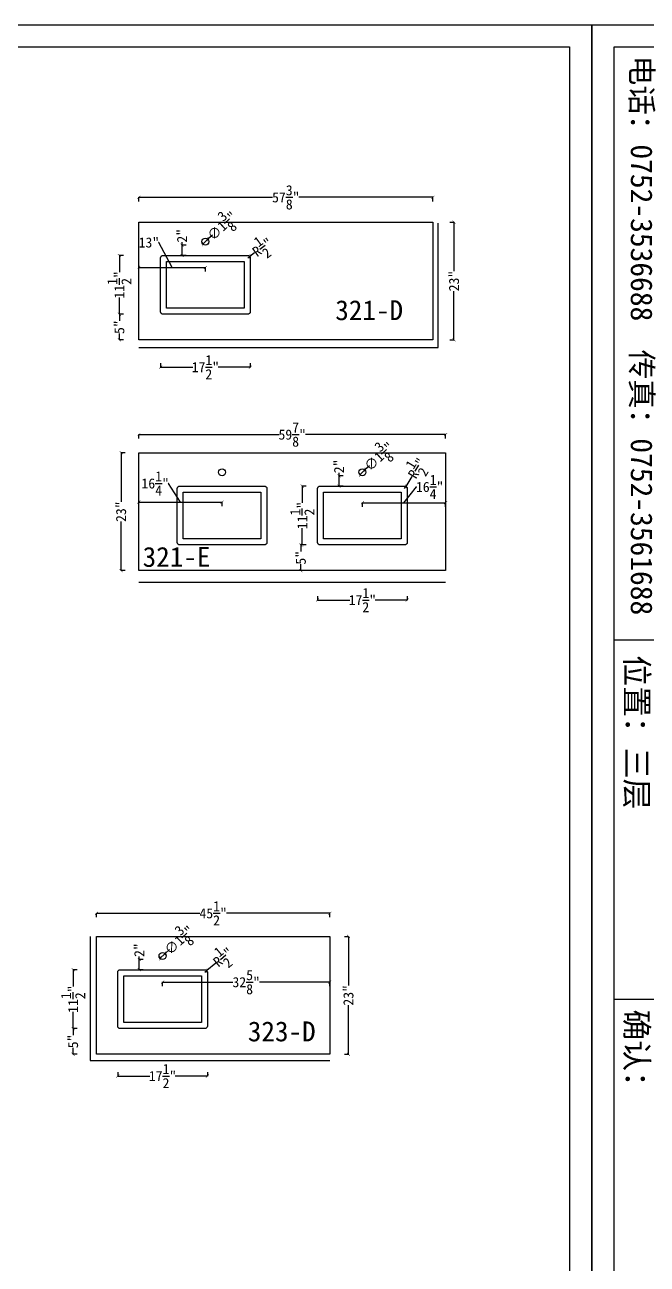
# Model space of a CAD drawing. Header units: millimetres. Extents: x 3183 to 64783, y -8707 to 2293.
# Drawn here: x 31173 to 34257, y -3853 to 2293 of the extents above; entities that cross this region are included whole.
import ezdxf

# ---------------------------------------------------------------- set-up
doc = ezdxf.new("R2010")
doc.units = ezdxf.units.MM
for name, color, linetype in [('大样', 3, 'Continuous'), ('标注', 1, 'Continuous'), ('框', 4, 'Continuous'), ('编号', 6, 'Continuous')]:
    doc.layers.add(name, color=color, linetype=linetype)
doc.styles.add('样式 1', font='NSimSun.ttf')
doc.linetypes.add('ZIGZAG', pattern='A,0.00254,-5.08,[131,ltypeshp.shx,S=5.08,R=0,X=-5.08,Y=0],-10.16,[131,ltypeshp.shx,S=5.08,R=180,X=5.08,Y=0],-5.08', length=20.32254)
doc.dimstyles.new('英寸', dxfattribs={"dimtxt": 50, "dimasz": 15, "dimexe": 1, "dimexo": 0.5, "dimtad": 0, "dimdec": 4, "dimlfac": 0.03937, "dimlunit": 5, "dimtxsty": '样式 1', "dimblk": 'ARCHTICK', "dimcen": 2.5, "dimclrt": 1, "dimadec": 0, "dimazin": 0, "dimtfac": 1, "dimtdec": 4, "dimtmove": 0, "dimatfit": 3, "dimfxl": 20, "dimfxlon": 1, "dimtolj": 1, "dimarcsym": 0})

# ---------------------------------------------------------------- blocks, each defined once
blk = doc.blocks.new('框')
blk.add_line((20795, -6593.4), (20795, -7291.7))
at = {"layer": '框'}
blk.add_line((19174.7, -6593.4), (19174.7, -7291.7), dxfattribs=at)
for points in [[(16401.7, -391.7), (26401.7, -391.7), (26401.7, -7391.7), (16401.7, -7391.7)], [(16501.7, -491.7), (26301.7, -491.7), (26301.7, -7291.7), (16501.7, -7291.7)]]:
    blk.add_lwpolyline(points, close=True, dxfattribs=at)
at = {"layer": '框', "style": '样式 1'}
for s, p in [('电话：0752-3536688', (16541.1, -7215.8)), ('传真：0752-3561688', (17865.9, -7215.8))]:
    blk.add_text(s, height=97.689, dxfattribs=at).set_placement(p)
for tag, p in [('制图人：', (20840.1, -6764.8)), ('出图日期：', (22426.6, -6767.5)), ('图号：', (24401.3, -6776.7)), ('工程名称：', (19243.4, -6892.1)), ('车间确认：', (20840.1, -7012.5)), ('出货日期：', (22426.6, -7010.9)), ('工程编号：', (24384.7, -7131.5)), ('位置：', (19243.4, -7239.7)), ('确认：', (20840.1, -7240)), ('单位：', (22426.6, -7248.8))]:
    blk.add_attdef(tag, p, '', height=101.9, dxfattribs=at)
blk = doc.blocks.new('_ArchTick')
at = {"color": 0, "linetype": 'ByBlock', "const_width": 0.15}
blk.add_lwpolyline([(-0.5, -0.5), (0.5, 0.5)], dxfattribs=at)
blk = doc.blocks.new('*D299')
at = {"layer": 'Defpoints', "color": 0, "transparency": 16777216}
for p in [(31952.2, 1199.9), (32067.9, 1199.9), (32067.9, 1149.1)]:
    blk.add_point(p, dxfattribs=at)
at = {"layer": '标注', "color": 0, "lineweight": -2, "transparency": 16777216}
for p, q in [((31972.2, 1199.9), (31951.2, 1199.9)), ((31952.2, 1199.9), (31952.2, 1214.9)), ((31952.2, 1149.1), (31952.2, 1199.9)), ((31972.2, 1149.1), (31951.2, 1149.1))]:
    blk.add_line(p, q, dxfattribs=at)
at = {"layer": '标注', "color": 0, "lineweight": -2, "transparency": 16777216, "xscale": 15, "yscale": 15, "zscale": 15}
for p, rotation in [((31952.2, 1199.9), 90), ((31952.2, 1149.1), 270)]:
    blk.add_blockref('_ArchTick', p, dxfattribs=dict(at, rotation=rotation))
at = {"layer": '标注', "color": 1, "transparency": 16777216, "insert": (31952.2, 1246.6), "char_height": 50, "attachment_point": 5, "rotation": 90, "style": '样式 1'}
blk.add_mtext('\\A1;2"', dxfattribs=at)
blk = doc.blocks.new('*D300')
at = {"layer": 'Defpoints', "color": 0, "transparency": 16777216}
for p in [(32080.6, 1229.4), (32055.2, 1205.4)]:
    blk.add_point(p, dxfattribs=at)
at = {"layer": '标注', "color": 0, "lineweight": -2, "transparency": 16777216}
for p in [(32055.2, 1205.4), (32102.5, 1249.9)]:
    blk.add_line(p, (32080.6, 1229.4), dxfattribs=at)
at = {"layer": '标注', "color": 0, "lineweight": -2, "transparency": 16777216, "xscale": 15, "yscale": 15, "zscale": 15}
for p, rotation in [((32080.6, 1229.4), 223.2297964419114), ((32055.2, 1205.4), 43.22979644191137)]:
    blk.add_blockref('_ArchTick', p, dxfattribs=dict(at, rotation=rotation))
at = {"layer": '标注', "color": 1, "transparency": 16777216, "insert": (32150.8, 1295.3), "char_height": 50, "attachment_point": 5, "rotation": 43.2298, "style": '样式 1'}
blk.add_mtext('\\A1;∅1{\\H1x;\\S3/8;}"', dxfattribs=at)
blk = doc.blocks.new('*D301')
at = {"layer": 'Defpoints', "color": 0, "transparency": 16777216}
for p in [(32730.1, 56.4), (32845.8, 56.4), (32845.8, 5.6)]:
    blk.add_point(p, dxfattribs=at)
at = {"layer": '标注', "color": 0, "lineweight": -2, "transparency": 16777216}
for p, q in [((32730.1, 56.4), (32730.1, 71.4)), ((32750.1, 56.4), (32729.1, 56.4)), ((32750.1, 5.6), (32729.1, 5.6)), ((32730.1, 5.6), (32730.1, 56.4))]:
    blk.add_line(p, q, dxfattribs=at)
at = {"layer": '标注', "color": 0, "lineweight": -2, "transparency": 16777216, "xscale": 15, "yscale": 15, "zscale": 15}
for p, rotation in [((32730.1, 56.4), 90), ((32730.1, 5.6), 270)]:
    blk.add_blockref('_ArchTick', p, dxfattribs=dict(at, rotation=rotation))
at = {"layer": '标注', "color": 1, "transparency": 16777216, "insert": (32730.1, 103.1), "char_height": 50, "attachment_point": 5, "rotation": 90, "style": '样式 1'}
blk.add_mtext('\\A1;2"', dxfattribs=at)
blk = doc.blocks.new('*D302')
at = {"layer": 'Defpoints', "color": 0, "transparency": 16777216}
for p in [(32833, 61.9), (32858.5, 85.9)]:
    blk.add_point(p, dxfattribs=at)
at = {"layer": '标注', "color": 0, "lineweight": -2, "transparency": 16777216}
for p in [(32833, 61.9), (32880.4, 106.4)]:
    blk.add_line(p, (32858.5, 85.9), dxfattribs=at)
at = {"layer": '标注', "color": 0, "lineweight": -2, "transparency": 16777216, "xscale": 15, "yscale": 15, "zscale": 15}
for p, rotation in [((32833, 61.9), 43.22979644191089), ((32858.5, 85.9), 223.2297964419108)]:
    blk.add_blockref('_ArchTick', p, dxfattribs=dict(at, rotation=rotation))
at = {"layer": '标注', "color": 1, "transparency": 16777216, "insert": (32928.6, 151.8), "char_height": 50, "attachment_point": 5, "rotation": 43.2298, "style": '样式 1'}
blk.add_mtext('\\A1;∅1{\\H1x;\\S3/8;}"', dxfattribs=at)
blk = doc.blocks.new('*D303')
at = {"layer": 'Defpoints', "color": 0, "transparency": 16777216}
for p in [(31740, -2341.7), (31855.7, -2341.7), (31855.7, -2392.5)]:
    blk.add_point(p, dxfattribs=at)
at = {"layer": '标注', "color": 0, "lineweight": -2, "transparency": 16777216}
for p, q in [((31740, -2341.7), (31740, -2326.7)), ((31760, -2341.7), (31739, -2341.7)), ((31760, -2392.5), (31739, -2392.5)), ((31740, -2392.5), (31740, -2341.7))]:
    blk.add_line(p, q, dxfattribs=at)
at = {"layer": '标注', "color": 0, "lineweight": -2, "transparency": 16777216, "xscale": 15, "yscale": 15, "zscale": 15}
for p, rotation in [((31740, -2341.7), 90), ((31740, -2392.5), 270)]:
    blk.add_blockref('_ArchTick', p, dxfattribs=dict(at, rotation=rotation))
at = {"layer": '标注', "color": 1, "transparency": 16777216, "insert": (31740, -2295.1), "char_height": 50, "attachment_point": 5, "rotation": 90, "style": '样式 1'}
blk.add_mtext('\\A1;2"', dxfattribs=at)
blk = doc.blocks.new('*D304')
at = {"layer": 'Defpoints', "color": 0, "transparency": 16777216}
for p in [(31868.4, -2312.3), (31842.9, -2336.2)]:
    blk.add_point(p, dxfattribs=at)
at = {"layer": '标注', "color": 0, "lineweight": -2, "transparency": 16777216}
for p in [(31842.9, -2336.2), (31890.2, -2291.7)]:
    blk.add_line(p, (31868.4, -2312.3), dxfattribs=at)
at = {"layer": '标注', "color": 0, "lineweight": -2, "transparency": 16777216, "xscale": 15, "yscale": 15, "zscale": 15}
for p, rotation in [((31842.9, -2336.2), 43.2297964419144), ((31868.4, -2312.3), 223.2297964419144)]:
    blk.add_blockref('_ArchTick', p, dxfattribs=dict(at, rotation=rotation))
at = {"layer": '标注', "color": 1, "transparency": 16777216, "insert": (31938.5, -2246.3), "char_height": 50, "attachment_point": 5, "rotation": 43.2298, "style": '样式 1'}
blk.add_mtext('\\A1;∅1{\\H1x;\\S3/8;}"', dxfattribs=at)
blk = doc.blocks.new('*D318')
at = {"layer": 'Defpoints', "color": 0, "transparency": 16777216}
for p in [(33195, 1437.1), (31737.7, 1314.2), (33195, 1314.2)]:
    blk.add_point(p, dxfattribs=at)
at = {"layer": '标注', "color": 0, "lineweight": -2, "transparency": 16777216}
for p, q in [((31737.7, 1417.1), (31737.7, 1438.1)), ((31737.7, 1437.1), (32401.1, 1437.1)), ((33195, 1437.1), (32531.7, 1437.1)), ((33195, 1417.1), (33195, 1438.1))]:
    blk.add_line(p, q, dxfattribs=at)
at = {"layer": '标注', "color": 0, "lineweight": -2, "transparency": 16777216, "xscale": 15, "yscale": 15, "zscale": 15, "rotation": 180}
blk.add_blockref('_ArchTick', (31737.7, 1437.1), dxfattribs=at)
at = {"layer": '标注', "color": 0, "lineweight": -2, "transparency": 16777216, "xscale": 15, "yscale": 15, "zscale": 15}
blk.add_blockref('_ArchTick', (33195, 1437.1), dxfattribs=at)
at = {"layer": '标注', "color": 1, "transparency": 16777216, "insert": (32466.4, 1437.1), "char_height": 50, "attachment_point": 5, "style": '样式 1'}
blk.add_mtext('\\A1;57{\\H1x;\\S3/8;}"', dxfattribs=at)
blk = doc.blocks.new('*D319')
at = {"layer": 'Defpoints', "color": 0, "transparency": 16777216}
for p in [(31641.5, 1149.1), (31922.2, 1149.1), (31922.2, 857)]:
    blk.add_point(p, dxfattribs=at)
at = {"layer": '标注', "color": 0, "lineweight": -2, "transparency": 16777216}
for p, q in [((31661.5, 1149.1), (31640.5, 1149.1)), ((31641.5, 1149.1), (31641.5, 1066)), ((31641.5, 857), (31641.5, 940.2)), ((31661.5, 857), (31640.5, 857))]:
    blk.add_line(p, q, dxfattribs=at)
at = {"layer": '标注', "color": 0, "lineweight": -2, "transparency": 16777216, "xscale": 15, "yscale": 15, "zscale": 15}
for p, rotation in [((31641.5, 1149.1), 90), ((31641.5, 857), 270)]:
    blk.add_blockref('_ArchTick', p, dxfattribs=dict(at, rotation=rotation))
at = {"layer": '标注', "color": 1, "transparency": 16777216, "insert": (31641.5, 1003.1), "char_height": 50, "attachment_point": 5, "rotation": 90, "style": '样式 1'}
blk.add_mtext('\\A1;11{\\H1x;\\S1/2;}"', dxfattribs=at)
blk = doc.blocks.new('*D320')
at = {"layer": 'Defpoints', "color": 0, "transparency": 16777216}
for p in [(31962.6, 857), (31641.5, 730), (31962.6, 730)]:
    blk.add_point(p, dxfattribs=at)
at = {"layer": '标注', "color": 0, "lineweight": -2, "transparency": 16777216}
for p, q in [((31661.5, 857), (31640.5, 857)), ((31641.5, 857), (31641.5, 824.9)), ((31641.5, 730), (31641.5, 762.2)), ((31661.5, 730), (31640.5, 730))]:
    blk.add_line(p, q, dxfattribs=at)
at = {"layer": '标注', "color": 0, "lineweight": -2, "transparency": 16777216, "xscale": 15, "yscale": 15, "zscale": 15}
for p, rotation in [((31641.5, 857), 90), ((31641.5, 730), 270)]:
    blk.add_blockref('_ArchTick', p, dxfattribs=dict(at, rotation=rotation))
at = {"layer": '标注', "color": 1, "transparency": 16777216, "insert": (31641.5, 793.5), "char_height": 50, "attachment_point": 5, "rotation": 90, "style": '样式 1'}
blk.add_mtext('\\A1;5"', dxfattribs=at)
blk = doc.blocks.new('*D321')
at = {"layer": 'Defpoints', "color": 0, "transparency": 16777216}
for p in [(31845.6, 1003.1), (32290.1, 1003.1), (32290.1, 595.1)]:
    blk.add_point(p, dxfattribs=at)
at = {"layer": '标注', "color": 0, "lineweight": -2, "transparency": 16777216}
for p, q in [((31845.6, 615.1), (31845.6, 594.1)), ((32290.1, 615.1), (32290.1, 594.1)), ((31845.6, 595.1), (32005, 595.1)), ((32290.1, 595.1), (32130.8, 595.1))]:
    blk.add_line(p, q, dxfattribs=at)
at = {"layer": '标注', "color": 0, "lineweight": -2, "transparency": 16777216, "xscale": 15, "yscale": 15, "zscale": 15, "rotation": 180}
blk.add_blockref('_ArchTick', (31845.6, 595.1), dxfattribs=at)
at = {"layer": '标注', "color": 0, "lineweight": -2, "transparency": 16777216, "xscale": 15, "yscale": 15, "zscale": 15}
blk.add_blockref('_ArchTick', (32290.1, 595.1), dxfattribs=at)
at = {"layer": '标注', "color": 1, "transparency": 16777216, "insert": (32067.9, 595.1), "char_height": 50, "attachment_point": 5, "style": '样式 1'}
blk.add_mtext('\\A1;17{\\H1x;\\S1/2;}"', dxfattribs=at)
blk = doc.blocks.new('*D322')
at = {"layer": 'Defpoints', "color": 0, "transparency": 16777216}
for p in [(31737.7, 1097.8), (32067.9, 1088.8), (32067.9, 857)]:
    blk.add_point(p, dxfattribs=at)
at = {"layer": '标注', "color": 0, "lineweight": -2, "transparency": 16777216}
for p, q in [((31836.5, 1212.8), (31835.2, 1212.8)), ((31902.8, 1088.8), (31836.5, 1212.8)), ((31737.7, 1097.3), (31737.7, 1087.8)), ((31737.7, 1088.8), (32067.9, 1088.8)), ((32067.9, 1068.8), (32067.9, 1089.8))]:
    blk.add_line(p, q, dxfattribs=at)
at = {"layer": '标注', "color": 0, "lineweight": -2, "transparency": 16777216, "xscale": 15, "yscale": 15, "zscale": 15, "rotation": 180}
blk.add_blockref('_ArchTick', (31737.7, 1088.8), dxfattribs=at)
at = {"layer": '标注', "color": 0, "lineweight": -2, "transparency": 16777216, "xscale": 15, "yscale": 15, "zscale": 15}
blk.add_blockref('_ArchTick', (32067.9, 1088.8), dxfattribs=at)
at = {"layer": '标注', "color": 1, "transparency": 16777216, "insert": (31788, 1212.8), "char_height": 50, "attachment_point": 5, "style": '样式 1'}
blk.add_mtext('\\A1;13"', dxfattribs=at)
blk = doc.blocks.new('*D323')
at = {"layer": 'Defpoints', "color": 0, "transparency": 16777216}
for p in [(32277.4, 1136.4), (32287.7, 1143.9)]:
    blk.add_point(p, dxfattribs=at)
at = {"layer": '标注', "color": 0, "lineweight": -2, "transparency": 16777216}
for p in [(32277.4, 1136.4), (32311.9, 1161.6)]:
    blk.add_line(p, (32287.7, 1143.9), dxfattribs=at)
at = {"layer": '标注', "color": 0, "lineweight": -2, "transparency": 16777216, "xscale": 15, "yscale": 15, "zscale": 15, "rotation": 216.1320433111517}
blk.add_blockref('_ArchTick', (32287.7, 1143.9), dxfattribs=at)
at = {"layer": '标注', "color": 1, "transparency": 16777216, "insert": (32350.7, 1189.9), "char_height": 50, "attachment_point": 5, "rotation": 36.13204, "style": '样式 1'}
blk.add_mtext('\\A1;R{\\H1x;\\S1/2;}"', dxfattribs=at)
blk = doc.blocks.new('*D324')
at = {"layer": 'Defpoints', "color": 0, "transparency": 16777216}
for p in [(32150.4, -73.9), (31737.7, -185.4), (32150.4, -286.5)]:
    blk.add_point(p, dxfattribs=at)
at = {"layer": '标注', "color": 0, "lineweight": -2, "transparency": 16777216}
for p, q in [((31884.9, 18.6), (31883.6, 18.6)), ((31944.1, -73.9), (31884.9, 18.6)), ((31737.7, -93.9), (31737.7, -72.9)), ((31737.7, -73.9), (32150.4, -73.9)), ((32150.4, -93.9), (32150.4, -72.9))]:
    blk.add_line(p, q, dxfattribs=at)
at = {"layer": '标注', "color": 0, "lineweight": -2, "transparency": 16777216, "xscale": 15, "yscale": 15, "zscale": 15, "rotation": 180}
blk.add_blockref('_ArchTick', (31737.7, -73.9), dxfattribs=at)
at = {"layer": '标注', "color": 0, "lineweight": -2, "transparency": 16777216, "xscale": 15, "yscale": 15, "zscale": 15}
blk.add_blockref('_ArchTick', (32150.4, -73.9), dxfattribs=at)
at = {"layer": '标注', "color": 1, "transparency": 16777216, "insert": (31819.2, 18.6), "char_height": 50, "attachment_point": 5, "style": '样式 1'}
blk.add_mtext('\\A1;16{\\H1x;\\S1/4;}"', dxfattribs=at)
blk = doc.blocks.new('*D325')
at = {"layer": 'Defpoints', "color": 0, "transparency": 16777216}
for p in [(33258.5, -76.8), (32845.8, -286.5), (33258.5, -286.5)]:
    blk.add_point(p, dxfattribs=at)
at = {"layer": '标注', "color": 0, "lineweight": -2, "transparency": 16777216}
for p, q in [((33052.1, -76.8), (33113.7, 1.4)), ((33113.7, 1.4), (33115, 1.4)), ((32845.8, -96.8), (32845.8, -75.8)), ((32845.8, -76.8), (33258.5, -76.8)), ((33258.5, -96.8), (33258.5, -75.8))]:
    blk.add_line(p, q, dxfattribs=at)
at = {"layer": '标注', "color": 0, "lineweight": -2, "transparency": 16777216, "xscale": 15, "yscale": 15, "zscale": 15, "rotation": 180}
blk.add_blockref('_ArchTick', (32845.8, -76.8), dxfattribs=at)
at = {"layer": '标注', "color": 0, "lineweight": -2, "transparency": 16777216, "xscale": 15, "yscale": 15, "zscale": 15}
blk.add_blockref('_ArchTick', (33258.5, -76.8), dxfattribs=at)
at = {"layer": '标注', "color": 1, "transparency": 16777216, "insert": (33179.4, 1.4), "char_height": 50, "attachment_point": 5, "style": '样式 1'}
blk.add_mtext('\\A1;16{\\H1x;\\S1/4;}"', dxfattribs=at)
blk = doc.blocks.new('*D326')
at = {"layer": 'Defpoints', "color": 0, "transparency": 16777216}
for p in [(33061.9, 3.8), (33055.3, -7.1)]:
    blk.add_point(p, dxfattribs=at)
at = {"layer": '标注', "color": 0, "lineweight": -2, "transparency": 16777216}
for p in [(33055.3, -7.1), (33091.6, 53.1)]:
    blk.add_line(p, (33061.9, 3.8), dxfattribs=at)
at = {"layer": '标注', "color": 0, "lineweight": -2, "transparency": 16777216, "xscale": 15, "yscale": 15, "zscale": 15, "rotation": 238.9342621853931}
blk.add_blockref('_ArchTick', (33061.9, 3.8), dxfattribs=at)
at = {"layer": '标注', "color": 1, "transparency": 16777216, "insert": (33116.3, 94.2), "char_height": 50, "attachment_point": 5, "rotation": 58.93426, "style": '样式 1'}
blk.add_mtext('\\A1;R{\\H1x;\\S1/2;}"', dxfattribs=at)
blk = doc.blocks.new('*D327')
at = {"layer": 'Defpoints', "color": 0, "transparency": 16777216}
for p in [(32548.1, 5.6), (32756.6, 5.6), (32742.9, -286.5)]:
    blk.add_point(p, dxfattribs=at)
at = {"layer": '标注', "color": 0, "lineweight": -2, "transparency": 16777216}
for p, q in [((32568.1, 5.6), (32547.1, 5.6)), ((32548.1, 5.6), (32548.1, -77.5)), ((32548.1, -286.5), (32548.1, -203.3)), ((32568.1, -286.5), (32547.1, -286.5))]:
    blk.add_line(p, q, dxfattribs=at)
at = {"layer": '标注', "color": 0, "lineweight": -2, "transparency": 16777216, "xscale": 15, "yscale": 15, "zscale": 15}
for p, rotation in [((32548.1, 5.6), 90), ((32548.1, -286.5), 270)]:
    blk.add_blockref('_ArchTick', p, dxfattribs=dict(at, rotation=rotation))
at = {"layer": '标注', "color": 1, "transparency": 16777216, "insert": (32548.1, -140.4), "char_height": 50, "attachment_point": 5, "rotation": 90, "style": '样式 1'}
blk.add_mtext('\\A1;11{\\H1x;\\S1/2;}"', dxfattribs=at)
blk = doc.blocks.new('*D328')
at = {"layer": 'Defpoints', "color": 0, "transparency": 16777216}
for p in [(32742.9, -286.5), (32540.8, -413.5), (32735.6, -413.5)]:
    blk.add_point(p, dxfattribs=at)
at = {"layer": '标注', "color": 0, "lineweight": -2, "transparency": 16777216}
for p, q in [((32560.8, -286.5), (32539.8, -286.5)), ((32540.8, -286.5), (32540.8, -318.6)), ((32560.8, -413.5), (32539.8, -413.5)), ((32540.8, -413.5), (32540.8, -381.3))]:
    blk.add_line(p, q, dxfattribs=at)
at = {"layer": '标注', "color": 0, "lineweight": -2, "transparency": 16777216, "xscale": 15, "yscale": 15, "zscale": 15}
for p, rotation in [((32540.8, -286.5), 90), ((32540.8, -413.5), 270)]:
    blk.add_blockref('_ArchTick', p, dxfattribs=dict(at, rotation=rotation))
at = {"layer": '标注', "color": 1, "transparency": 16777216, "insert": (32540.8, -350), "char_height": 50, "attachment_point": 5, "rotation": 90, "style": '样式 1'}
blk.add_mtext('\\A1;5"', dxfattribs=at)
blk = doc.blocks.new('*D329')
at = {"layer": 'Defpoints', "color": 0, "transparency": 16777216}
for p in [(32623.5, -166.1), (33068, -166.1), (33068, -559.9)]:
    blk.add_point(p, dxfattribs=at)
at = {"layer": '标注', "color": 0, "lineweight": -2, "transparency": 16777216}
for p, q in [((32623.5, -539.9), (32623.5, -560.9)), ((33068, -539.9), (33068, -560.9)), ((32623.5, -559.9), (32782.9, -559.9)), ((33068, -559.9), (32908.7, -559.9))]:
    blk.add_line(p, q, dxfattribs=at)
at = {"layer": '标注', "color": 0, "lineweight": -2, "transparency": 16777216, "xscale": 15, "yscale": 15, "zscale": 15, "rotation": 180}
blk.add_blockref('_ArchTick', (32623.5, -559.9), dxfattribs=at)
at = {"layer": '标注', "color": 0, "lineweight": -2, "transparency": 16777216, "xscale": 15, "yscale": 15, "zscale": 15}
blk.add_blockref('_ArchTick', (33068, -559.9), dxfattribs=at)
at = {"layer": '标注', "color": 1, "transparency": 16777216, "insert": (32845.8, -559.9), "char_height": 50, "attachment_point": 5, "style": '样式 1'}
blk.add_mtext('\\A1;17{\\H1x;\\S1/2;}"', dxfattribs=at)
blk = doc.blocks.new('*D339')
at = {"layer": 'Defpoints', "color": 0, "transparency": 16777216}
for p in [(32684.3, -2454.1), (31855.7, -2684.6), (32684.3, -2684.6)]:
    blk.add_point(p, dxfattribs=at)
at = {"layer": '标注', "color": 0, "lineweight": -2, "transparency": 16777216}
for p, q in [((31855.7, -2474.1), (31855.7, -2453.1)), ((31855.7, -2454.1), (32204.7, -2454.1)), ((32684.3, -2454.1), (32335.3, -2454.1)), ((32684.3, -2474.1), (32684.3, -2453.1))]:
    blk.add_line(p, q, dxfattribs=at)
at = {"layer": '标注', "color": 0, "lineweight": -2, "transparency": 16777216, "xscale": 15, "yscale": 15, "zscale": 15, "rotation": 180}
blk.add_blockref('_ArchTick', (31855.7, -2454.1), dxfattribs=at)
at = {"layer": '标注', "color": 0, "lineweight": -2, "transparency": 16777216, "xscale": 15, "yscale": 15, "zscale": 15}
blk.add_blockref('_ArchTick', (32684.3, -2454.1), dxfattribs=at)
at = {"layer": '标注', "color": 1, "transparency": 16777216, "insert": (32270, -2454.1), "char_height": 50, "attachment_point": 5, "style": '样式 1'}
blk.add_mtext('\\A1;32{\\H1x;\\S5/8;}"', dxfattribs=at)
blk = doc.blocks.new('*D340')
at = {"layer": 'Defpoints', "color": 0, "transparency": 16777216}
for p in [(31412.3, -2392.5), (31784.3, -2392.5), (31725.9, -2684.6)]:
    blk.add_point(p, dxfattribs=at)
at = {"layer": '标注', "color": 0, "lineweight": -2, "transparency": 16777216}
for p, q in [((31432.3, -2392.5), (31411.3, -2392.5)), ((31412.3, -2392.5), (31412.3, -2475.6)), ((31412.3, -2684.6), (31412.3, -2601.5)), ((31432.3, -2684.6), (31411.3, -2684.6))]:
    blk.add_line(p, q, dxfattribs=at)
at = {"layer": '标注', "color": 0, "lineweight": -2, "transparency": 16777216, "xscale": 15, "yscale": 15, "zscale": 15}
for p, rotation in [((31412.3, -2392.5), 90), ((31412.3, -2684.6), 270)]:
    blk.add_blockref('_ArchTick', p, dxfattribs=dict(at, rotation=rotation))
at = {"layer": '标注', "color": 1, "transparency": 16777216, "insert": (31412.3, -2538.5), "char_height": 50, "attachment_point": 5, "rotation": 90, "style": '样式 1'}
blk.add_mtext('\\A1;11{\\H1x;\\S1/2;}"', dxfattribs=at)
blk = doc.blocks.new('*D341')
at = {"layer": 'Defpoints', "color": 0, "transparency": 16777216}
for p in [(31725.9, -2684.6), (31412.3, -2811.6), (31725.9, -2811.6)]:
    blk.add_point(p, dxfattribs=at)
at = {"layer": '标注', "color": 0, "lineweight": -2, "transparency": 16777216}
for p, q in [((31432.3, -2684.6), (31411.3, -2684.6)), ((31412.3, -2684.6), (31412.3, -2716.7)), ((31432.3, -2811.6), (31411.3, -2811.6)), ((31412.3, -2811.6), (31412.3, -2779.4))]:
    blk.add_line(p, q, dxfattribs=at)
at = {"layer": '标注', "color": 0, "lineweight": -2, "transparency": 16777216, "xscale": 15, "yscale": 15, "zscale": 15}
for p, rotation in [((31412.3, -2684.6), 90), ((31412.3, -2811.6), 270)]:
    blk.add_blockref('_ArchTick', p, dxfattribs=dict(at, rotation=rotation))
at = {"layer": '标注', "color": 1, "transparency": 16777216, "insert": (31412.3, -2748.1), "char_height": 50, "attachment_point": 5, "rotation": 90, "style": '样式 1'}
blk.add_mtext('\\A1;5"', dxfattribs=at)
blk = doc.blocks.new('*D342')
at = {"layer": 'Defpoints', "color": 0, "transparency": 16777216}
for p in [(31633.4, -2573.7), (32077.9, -2602.9), (32077.9, -2919.7)]:
    blk.add_point(p, dxfattribs=at)
at = {"layer": '标注', "color": 0, "lineweight": -2, "transparency": 16777216}
for p, q in [((31633.4, -2899.7), (31633.4, -2920.7)), ((31633.4, -2919.7), (31792.7, -2919.7)), ((32077.9, -2919.7), (31918.6, -2919.7)), ((32077.9, -2899.7), (32077.9, -2920.7))]:
    blk.add_line(p, q, dxfattribs=at)
at = {"layer": '标注', "color": 0, "lineweight": -2, "transparency": 16777216, "xscale": 15, "yscale": 15, "zscale": 15, "rotation": 180}
blk.add_blockref('_ArchTick', (31633.4, -2919.7), dxfattribs=at)
at = {"layer": '标注', "color": 0, "lineweight": -2, "transparency": 16777216, "xscale": 15, "yscale": 15, "zscale": 15}
blk.add_blockref('_ArchTick', (32077.9, -2919.7), dxfattribs=at)
at = {"layer": '标注', "color": 1, "transparency": 16777216, "insert": (31855.7, -2919.7), "char_height": 50, "attachment_point": 5, "style": '样式 1'}
blk.add_mtext('\\A1;17{\\H1x;\\S1/2;}"', dxfattribs=at)
blk = doc.blocks.new('*D343')
at = {"layer": 'Defpoints', "color": 0, "transparency": 16777216}
for p in [(32065.2, -2405.2), (32075, -2397.1)]:
    blk.add_point(p, dxfattribs=at)
at = {"layer": '标注', "color": 0, "lineweight": -2, "transparency": 16777216}
for p in [(32118.9, -2360.7), (32065.2, -2405.2)]:
    blk.add_line(p, (32075, -2397.1), dxfattribs=at)
at = {"layer": '标注', "color": 0, "lineweight": -2, "transparency": 16777216, "xscale": 15, "yscale": 15, "zscale": 15, "rotation": 219.6306714427968}
blk.add_blockref('_ArchTick', (32075, -2397.1), dxfattribs=at)
at = {"layer": '标注', "color": 1, "transparency": 16777216, "insert": (32155.8, -2330.2), "char_height": 50, "attachment_point": 5, "rotation": 39.63067, "style": '样式 1'}
blk.add_mtext('\\A1;R{\\H1x;\\S1/2;}"', dxfattribs=at)
blk = doc.blocks.new('*D371')
at = {"layer": 'Defpoints', "color": 0, "transparency": 16777216}
for p in [(33172.8, 1314.2), (33299.9, 1314.2), (33172.8, 730)]:
    blk.add_point(p, dxfattribs=at)
at = {"layer": '标注', "color": 0, "lineweight": -2, "transparency": 16777216}
for p, q in [((33279.9, 1314.2), (33300.9, 1314.2)), ((33299.9, 1314.2), (33299.9, 1071.6)), ((33299.9, 730), (33299.9, 972.6)), ((33279.9, 730), (33300.9, 730))]:
    blk.add_line(p, q, dxfattribs=at)
at = {"layer": '标注', "color": 0, "lineweight": -2, "transparency": 16777216, "xscale": 15, "yscale": 15, "zscale": 15}
for p, rotation in [((33299.9, 1314.2), 90), ((33299.9, 730), 270)]:
    blk.add_blockref('_ArchTick', p, dxfattribs=dict(at, rotation=rotation))
at = {"layer": '标注', "color": 1, "transparency": 16777216, "insert": (33299.9, 1022.1), "char_height": 50, "attachment_point": 5, "rotation": 90, "style": '样式 1'}
blk.add_mtext('\\A1;23"', dxfattribs=at)
blk = doc.blocks.new('*D372')
at = {"layer": 'Defpoints', "color": 0, "transparency": 16777216}
for p in [(31650.2, 170.7), (31814.4, 170.7), (31814.4, -413.5)]:
    blk.add_point(p, dxfattribs=at)
at = {"layer": '标注', "color": 0, "lineweight": -2, "transparency": 16777216}
for p, q in [((31670.2, 170.7), (31649.2, 170.7)), ((31650.2, 170.7), (31650.2, -71.9)), ((31650.2, -413.5), (31650.2, -170.9)), ((31670.2, -413.5), (31649.2, -413.5))]:
    blk.add_line(p, q, dxfattribs=at)
at = {"layer": '标注', "color": 0, "lineweight": -2, "transparency": 16777216, "xscale": 15, "yscale": 15, "zscale": 15}
for p, rotation in [((31650.2, 170.7), 90), ((31650.2, -413.5), 270)]:
    blk.add_blockref('_ArchTick', p, dxfattribs=dict(at, rotation=rotation))
at = {"layer": '标注', "color": 1, "transparency": 16777216, "insert": (31650.2, -121.4), "char_height": 50, "attachment_point": 5, "rotation": 90, "style": '样式 1'}
blk.add_mtext('\\A1;23"', dxfattribs=at)
blk = doc.blocks.new('*D373')
at = {"layer": 'Defpoints', "color": 0, "transparency": 16777216}
for p in [(33258.5, 260.8), (31737.7, 170.7), (33258.5, 170.7)]:
    blk.add_point(p, dxfattribs=at)
at = {"layer": '标注', "color": 0, "lineweight": -2, "transparency": 16777216}
for p, q in [((31737.7, 240.8), (31737.7, 261.8)), ((31737.7, 260.8), (32432.8, 260.8)), ((33258.5, 260.8), (32563.4, 260.8)), ((33258.5, 240.8), (33258.5, 261.8))]:
    blk.add_line(p, q, dxfattribs=at)
at = {"layer": '标注', "color": 0, "lineweight": -2, "transparency": 16777216, "xscale": 15, "yscale": 15, "zscale": 15, "rotation": 180}
blk.add_blockref('_ArchTick', (31737.7, 260.8), dxfattribs=at)
at = {"layer": '标注', "color": 0, "lineweight": -2, "transparency": 16777216, "xscale": 15, "yscale": 15, "zscale": 15}
blk.add_blockref('_ArchTick', (33258.5, 260.8), dxfattribs=at)
at = {"layer": '标注', "color": 1, "transparency": 16777216, "insert": (32498.1, 260.8), "char_height": 50, "attachment_point": 5, "style": '样式 1'}
blk.add_mtext('\\A1;59{\\H1x;\\S7/8;}"', dxfattribs=at)
blk = doc.blocks.new('*D374')
at = {"layer": 'Defpoints', "color": 0, "transparency": 16777216}
for p in [(32684.3, -2112.6), (31528.6, -2227.4), (32684.3, -2227.4)]:
    blk.add_point(p, dxfattribs=at)
at = {"layer": '标注', "color": 0, "lineweight": -2, "transparency": 16777216}
for p, q in [((31528.6, -2132.6), (31528.6, -2111.6)), ((31528.6, -2112.6), (32040.8, -2112.6)), ((32684.3, -2112.6), (32172.2, -2112.6)), ((32684.3, -2132.6), (32684.3, -2111.6))]:
    blk.add_line(p, q, dxfattribs=at)
at = {"layer": '标注', "color": 0, "lineweight": -2, "transparency": 16777216, "xscale": 15, "yscale": 15, "zscale": 15, "rotation": 180}
blk.add_blockref('_ArchTick', (31528.6, -2112.6), dxfattribs=at)
at = {"layer": '标注', "color": 0, "lineweight": -2, "transparency": 16777216, "xscale": 15, "yscale": 15, "zscale": 15}
blk.add_blockref('_ArchTick', (32684.3, -2112.6), dxfattribs=at)
at = {"layer": '标注', "color": 1, "transparency": 16777216, "insert": (32106.5, -2112.6), "char_height": 50, "attachment_point": 5, "style": '样式 1'}
blk.add_mtext('\\A1;45{\\H1x;\\S1/2;}"', dxfattribs=at)
blk = doc.blocks.new('*D375')
at = {"layer": 'Defpoints', "color": 0, "transparency": 16777216}
for p in [(32558.3, -2227.4), (32558.3, -2811.6), (32776.9, -2811.6)]:
    blk.add_point(p, dxfattribs=at)
at = {"layer": '标注', "color": 0, "lineweight": -2, "transparency": 16777216}
for p, q in [((32756.9, -2227.4), (32777.9, -2227.4)), ((32776.9, -2227.4), (32776.9, -2470)), ((32776.9, -2811.6), (32776.9, -2569)), ((32756.9, -2811.6), (32777.9, -2811.6))]:
    blk.add_line(p, q, dxfattribs=at)
at = {"layer": '标注', "color": 0, "lineweight": -2, "transparency": 16777216, "xscale": 15, "yscale": 15, "zscale": 15}
for p, rotation in [((32776.9, -2227.4), 90), ((32776.9, -2811.6), 270)]:
    blk.add_blockref('_ArchTick', p, dxfattribs=dict(at, rotation=rotation))
at = {"layer": '标注', "color": 1, "transparency": 16777216, "insert": (32776.9, -2519.5), "char_height": 50, "attachment_point": 5, "rotation": 90, "style": '样式 1'}
blk.add_mtext('\\A1;23"', dxfattribs=at)

msp = doc.modelspace()

# ---------------------------------------------------------------- linework, layer by layer
for points in [[(31737.69776, 1314.24094), (33195.02276, 1314.24094), (33195.02276, 730.04094), (31737.69776, 730.04094)], [(31737.69776, 170.73725), (33258.52276, 170.73725), (33258.52276, -413.46275), (31737.69776, -413.46275)], [(31528.62588, -2227.3873), (32684.32588, -2227.3873), (32684.32588, -2811.5873), (31528.62588, -2811.5873)]]:
    msp.add_lwpolyline(points, close=True)
for points in [[(32277.44776, 857.04094), (31858.34776, 857.04094, -0.4142135624), (31845.64776, 869.74094), (31845.64776, 1136.44094, -0.4142135624), (31858.34776, 1149.14094), (32277.44776, 1149.14094, -0.4142135624), (32290.14776, 1136.44094), (32290.14776, 869.74094, -0.4142135624)], [(32359.99776, -286.46275), (31940.89776, -286.46275, -0.4142135624), (31928.19776, -273.76275), (31928.19776, -7.06275, -0.4142135624), (31940.89776, 5.63725), (32359.99776, 5.63725, -0.4142135624), (32372.69776, -7.06275), (32372.69776, -273.76275, -0.4142135624)], [(33055.32276, -286.46275), (32636.22276, -286.46275, -0.4142135624), (32623.52276, -273.76275), (32623.52276, -7.06275, -0.4142135624), (32636.22276, 5.63725), (33055.32276, 5.63725, -0.4142135624), (33068.02276, -7.06275), (33068.02276, -273.76275, -0.4142135624)], [(32065.20088, -2684.5873), (31646.10088, -2684.5873, -0.4142135624), (31633.40088, -2671.8873), (31633.40088, -2405.1873, -0.4142135624), (31646.10088, -2392.4873), (32065.20088, -2392.4873, -0.4142135624), (32077.90088, -2405.1873), (32077.90088, -2671.8873, -0.4142135624)]]:
    msp.add_lwpolyline(points, format="xyb", close=True)
for centre in [(32067.89776, 1217.40344), (32150.44776, 73.89975), (32845.77276, 73.89975), (31855.65088, -2324.2248)]:
    msp.add_circle(centre, 17.4625)
at = {"layer": '大样', "linetype": 'ZIGZAG', "ltscale": 5}
for points in [[(31737.69776, 691.90573), (33221.14251, 691.90573), (33221.14251, 1309.75059)], [(31737.69776, -471.55049), (33258.57143, -471.55049)], [(31497.11681, -2227.3873), (31497.11681, -2843.04214), (32683.82497, -2843.04214)]]:
    msp.add_lwpolyline(points, dxfattribs=at)
for points in [[(32260.14776, 887.04094), (31875.64776, 887.04094), (31875.64776, 1119.14094), (32260.14776, 1119.14094)], [(32342.69776, -256.46275), (31958.19776, -256.46275), (31958.19776, -24.36275), (32342.69776, -24.36275)], [(33038.02276, -256.46275), (32653.52276, -256.46275), (32653.52276, -24.36275), (33038.02276, -24.36275)], [(32047.90088, -2654.5873), (31663.40088, -2654.5873), (31663.40088, -2422.4873), (32047.90088, -2422.4873)]]:
    msp.add_lwpolyline(points, close=True, dxfattribs=at)

# ---------------------------------------------------------------- block references
at = {"layer": '框', "xscale": 1.1, "yscale": 1.1, "zscale": 1.1, "rotation": 270}
msp.add_blockref('框', (34413.73076, 20334.46211), dxfattribs=at)
at = {"layer": '框'}
ref = msp.add_blockref('框', (42113.73076, 20334.46211), dxfattribs=dict(at, xscale=1.1, yscale=1.1, zscale=1.1, rotation=270))
ref.add_attrib('确认：', '确认：', (34149.76545, -2589.67665), dxfattribs={"height": 112.081678, "rotation": 270, "style": '样式 1'})
ref.add_attrib('位置：', '位置：三层', (34150.11214, -833.3053), dxfattribs={"height": 112.081678, "rotation": 270, "style": '样式 1'})

# ---------------------------------------------------------------- texts
at = {"layer": '编号', "style": '样式 1'}
for s, p in [('321-D', (32711.49354, 828.166)), ('321-E', (31756.84589, -394.88279)), ('323-D', (32278.18116, -2747.69279))]:
    msp.add_text(s, height=98.784974, dxfattribs=at).set_placement(p)

# ---------------------------------------------------------------- dimensions: what is measured, and where the dimension line sits
at = {"layer": '标注'}
for base, p1, p2, picture, middle in [((33195.02276, 1437.08542), (31737.69776, 1314.24094), (33195.02276, 1314.24094), '*D318', (32466.36026, 1437.08542)), ((32290.14776, 595.05261), (31845.64776, 1003.09094), (32290.14776, 1003.09094), '*D321', (32067.89776, 595.05261)), ((33258.52276, 260.8252), (31737.69776, 170.73725), (33258.52276, 170.73725), '*D373', (32498.11026, 260.8252)), ((33068.02276, -559.93285), (32623.52276, -166.0815), (33068.02276, -166.0815), '*D329', (32845.77276, -559.93285)), ((32684.32588, -2112.55835), (31528.62588, -2227.3873), (32684.32588, -2227.3873), '*D374', (32106.47588, -2112.55835)), ((32684.32588, -2454.05638), (31855.65088, -2684.5873), (32684.32588, -2684.5873), '*D339', (32269.98838, -2454.05638)), ((32077.90088, -2919.70764), (31633.40088, -2573.73512), (32077.90088, -2602.92491), '*D342', (31855.65088, -2919.70764))]:
    dim = msp.add_linear_dim(base=base, p1=p1, p2=p2, dimstyle='英寸', override={"dimpost": '"'}, dxfattribs=at)
    dim.commit()
    dim.dimension.update_dxf_attribs({"geometry": picture, "text_midpoint": middle})
for p1, p2, picture, middle in [((32055.17436, 1205.44292), (32080.62115, 1229.36396), '*D300', (32150.76283, 1295.30006)), ((32833.04936, 61.93923), (32858.49615, 85.86027), '*D302', (32928.63783, 151.79637)), ((31842.92749, -2336.18532), (31868.37428, -2312.26428), '*D304', (31938.51596, -2246.32818))]:
    dim = msp.add_diameter_dim_2p(p1=p1, p2=p2, dimstyle='英寸', override={"dimpost": '"'}, dxfattribs=at)
    dim.commit()
    dim.dimension.update_dxf_attribs({"geometry": picture, "text_midpoint": middle})
for base, p1, p2, picture, middle in [((33299.92626, 1314.24094), (33172.80655, 730.04094), (33172.80655, 1314.24094), '*D371', (33299.92626, 1022.14094)), ((31952.20085, 1199.94094), (32067.89776, 1149.14094), (32067.89776, 1199.94094), '*D299', (31952.20085, 1246.57153)), ((31641.50791, 1149.14094), (31922.2151, 857.04094), (31922.2151, 1149.14094), '*D319', (31641.50791, 1003.09094)), ((31641.50791, 730.04094), (31962.63686, 857.04094), (31962.63686, 730.04094), '*D320', (31641.50791, 793.54094)), ((31650.19794, 170.73725), (31814.36382, -413.46275), (31814.36382, 170.73725), '*D372', (31650.19794, -121.36275)), ((32730.07585, 56.43725), (32845.77276, 5.63725), (32845.77276, 56.43725), '*D301', (32730.07585, 103.06784)), ((32548.13935, 5.63725), (32742.89923, -286.46275), (32756.55068, 5.63725), '*D327', (32548.13935, -140.41275)), ((32540.79774, -413.46275), (32742.89923, -286.46275), (32735.55761, -413.46275), '*D328', (32540.79774, -349.96275)), ((31739.95398, -2341.6873), (31855.65088, -2392.4873), (31855.65088, -2341.6873), '*D303', (31739.95398, -2295.05671)), ((32776.93415, -2811.5873), (32558.30367, -2227.3873), (32558.30367, -2811.5873), '*D375', (32776.93415, -2519.4873)), ((31412.31113, -2392.4873), (31725.92038, -2684.5873), (31784.33781, -2392.4873), '*D340', (31412.31113, -2538.5373)), ((31412.31113, -2811.5873), (31725.92038, -2684.5873), (31725.92038, -2811.5873), '*D341', (31412.31113, -2748.0873))]:
    dim = msp.add_linear_dim(base=base, p1=p1, p2=p2, angle=90, dimstyle='英寸', override={"dimpost": '"'}, dxfattribs=at)
    dim.commit()
    dim.dimension.update_dxf_attribs({"geometry": picture, "text_midpoint": middle})
for base, p1, p2, picture, middle in [((32067.89776, 1088.77703), (31737.69776, 1097.75383), (32067.89776, 857.04094), '*D322', (31834.60484, 1212.78591)), ((32150.44776, -73.9493), (31737.69776, -185.38587), (32150.44776, -286.46275), '*D324', (31883.00217, 18.64271)), ((33258.52276, -76.80666), (32845.77276, -286.46275), (33258.52276, -286.46275), '*D325', (33115.59265, 1.38558))]:
    dim = msp.add_linear_dim(base=base, p1=p1, p2=p2, dimstyle='英寸', override={"dimpost": '"', "dimtmove": 1}, dxfattribs=at)
    dim.commit()
    dim.dimension.update_dxf_attribs({"geometry": picture, "text_midpoint": middle, "dimtype": 160})
dim = msp.add_radius_dim(center=(32277.44776, 1136.44094), mpoint=(32287.70504, 1143.92947), dimstyle='英寸', override={"dimpost": '"'}, dxfattribs=at)
dim.commit()
dim.dimension.update_dxf_attribs({"geometry": '*D323', "text_midpoint": (32350.67942, 1189.90515)})
for center, mpoint, picture, middle in [((33055.32276, -7.06275), (33061.87623, 3.81576), '*D326', (33116.33783, 94.21997)), ((32065.20088, -2405.1873), (32074.98207, -2397.08678), '*D343', (32155.80504, -2330.15129))]:
    dim = msp.add_radius_dim(center=center, mpoint=mpoint, dimstyle='英寸', override={"dimpost": '"'}, dxfattribs=at)
    dim.commit()
    dim.dimension.update_dxf_attribs({"geometry": picture, "text_midpoint": middle, "dimtype": 164})

doc.saveas('drawing.dxf')
